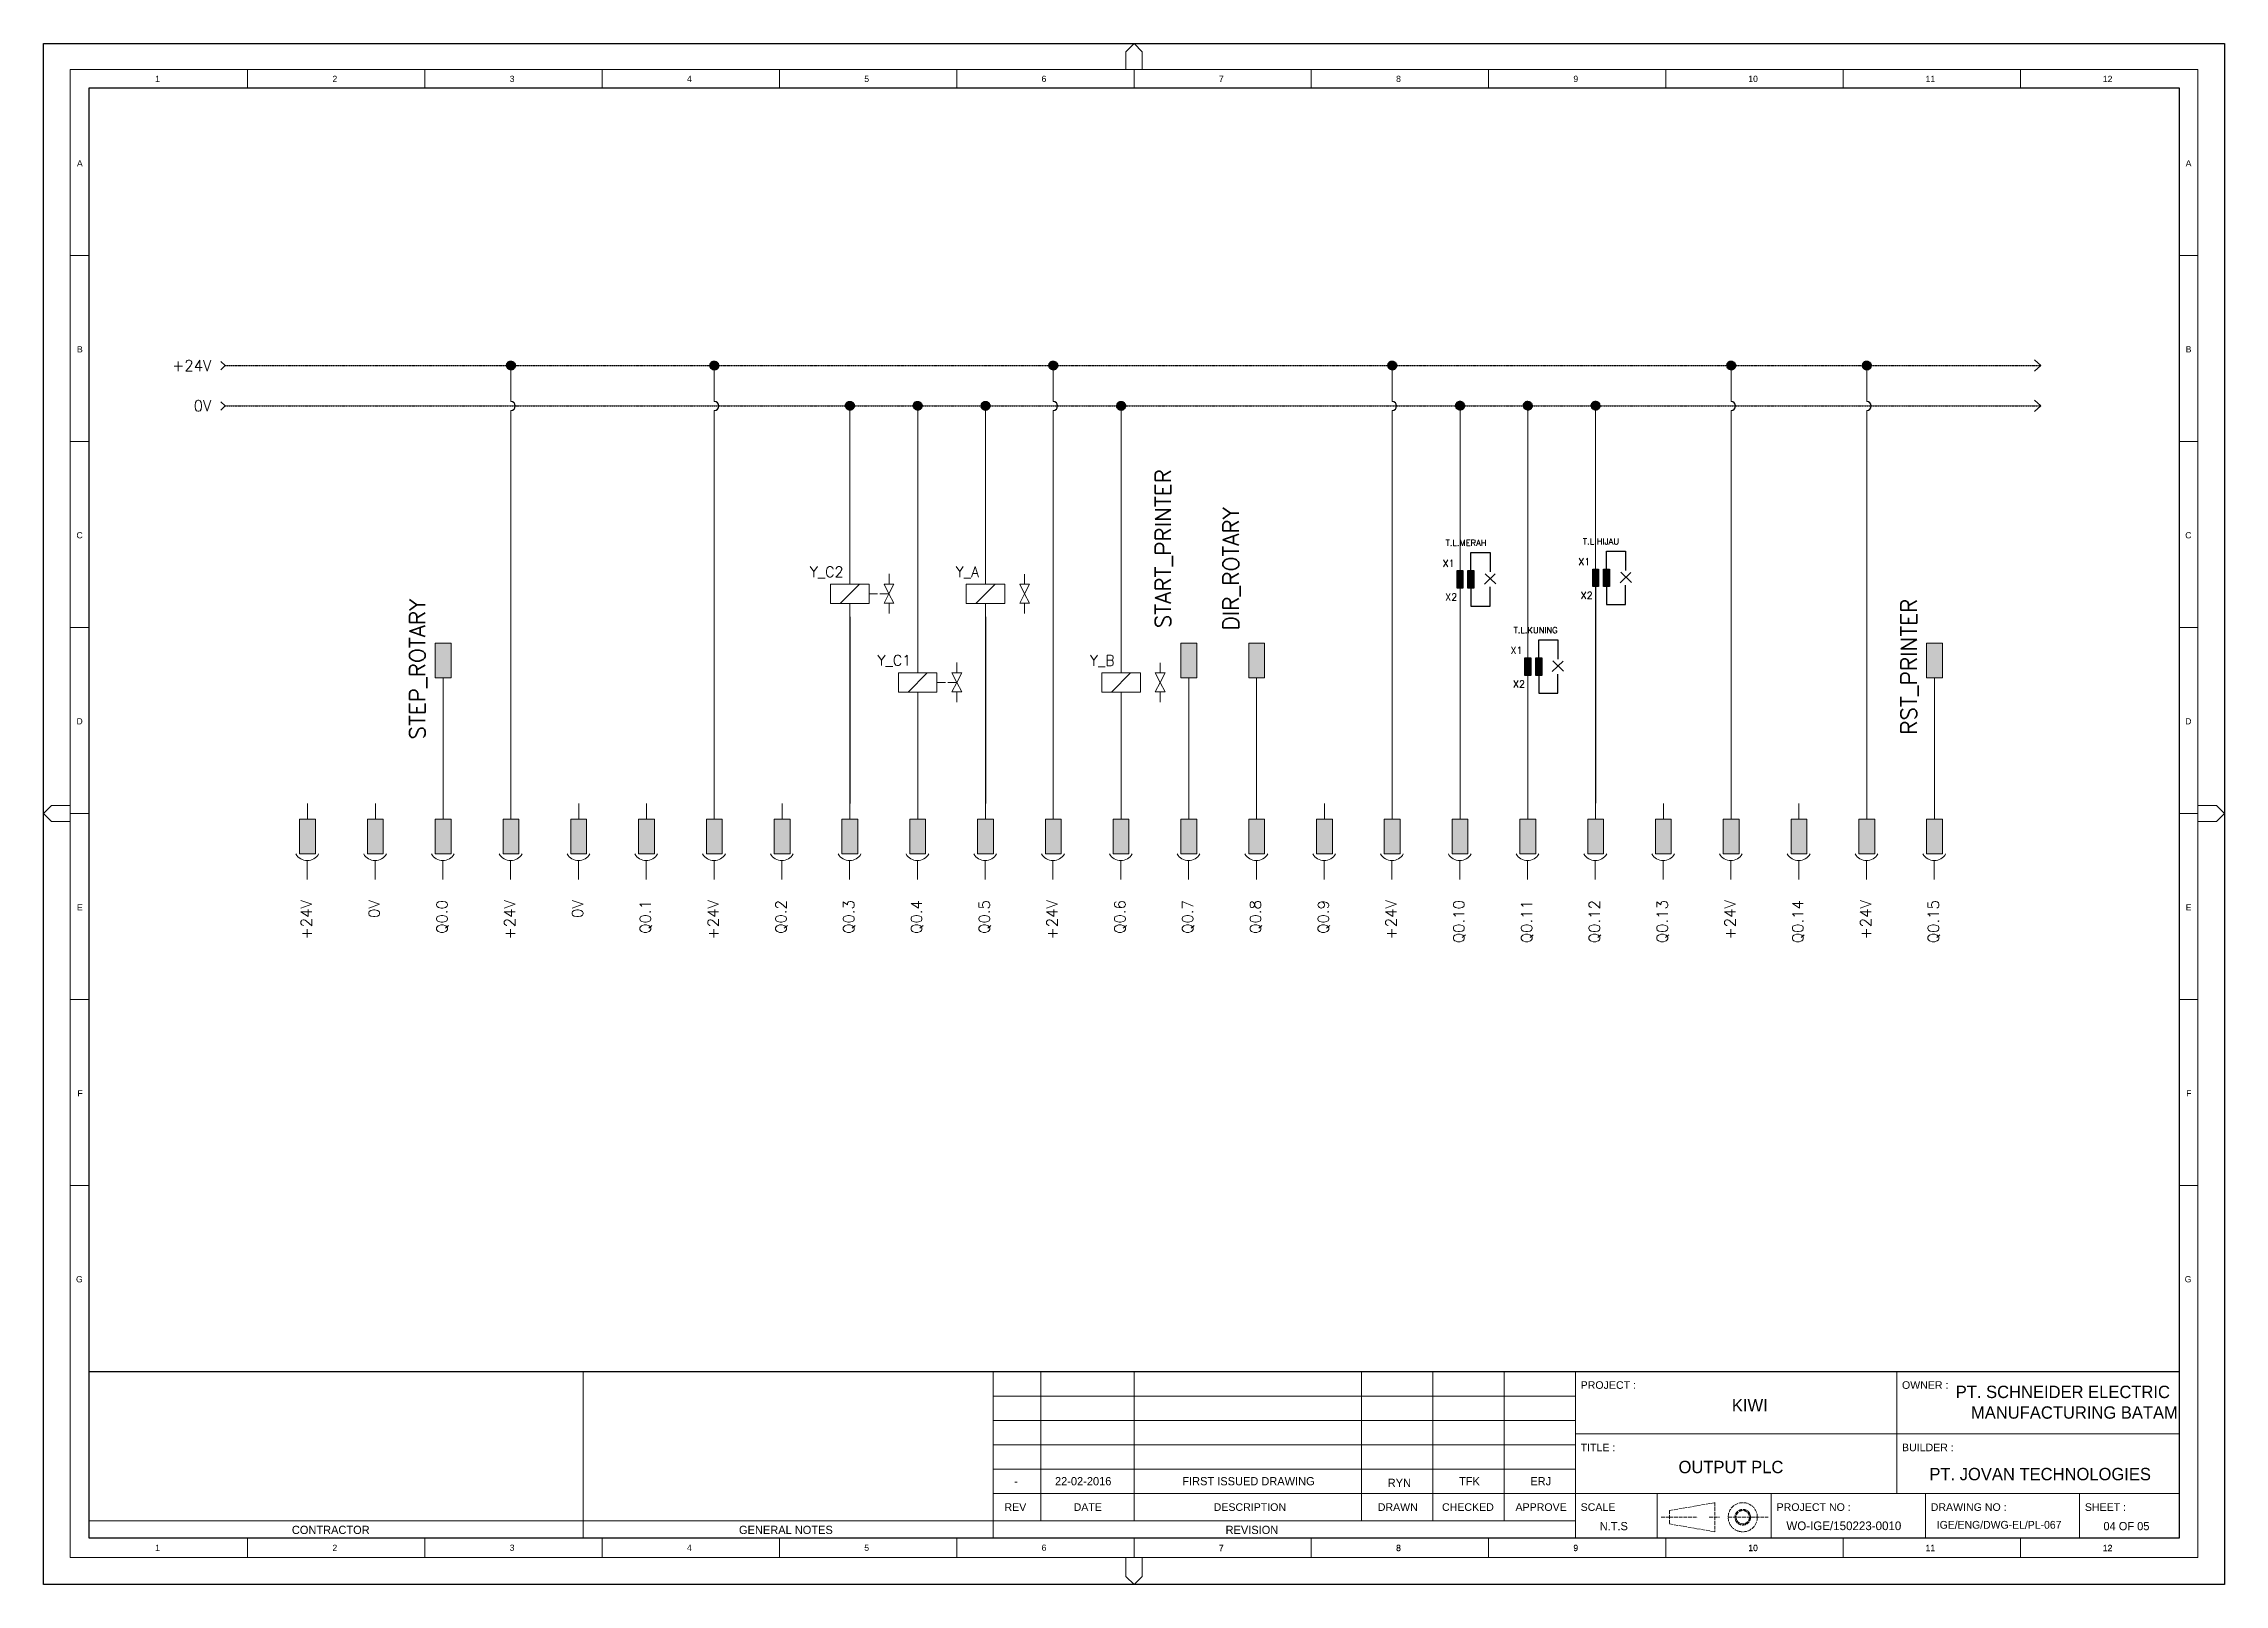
# Model space of a CAD drawing. Header units: millimetres. Extents: x 2614 to 5510, y 665 to 2710.
import ezdxf

# ---------------------------------------------------------------- set-up
doc = ezdxf.new("R2010")
doc.units = ezdxf.units.MM
doc.linetypes.add('ACAD_ISO02W100', pattern=[15, 12, -3])
doc.linetypes.add('CACHE', pattern=[0.375, 0.25, -0.125])
for name, color, linetype in [('0-Line', 7, 'Continuous'), ('FORM', 7, 'Continuous'), ('GRID', 7, 'Continuous'), ('Layer2', 7, 'ACAD_ISO02W100'), ('TITL-BLK', 7, 'Continuous')]:
    doc.layers.add(name, color=color, linetype=linetype)
doc.layers.add('DIMENSION', color=7, linetype='Continuous', lineweight=5)
doc.styles.add('ARIAL', font='arial.ttf')
doc.styles.add('ROMANS', font='ROMANS.shx', dxfattribs={"height": 2})
doc.styles.get("Standard").update_dxf_attribs({"font": 'arial.ttf'})

# ---------------------------------------------------------------- blocks, each defined once
blk = doc.blocks.new('A$C6D947769')
at = {"lineweight": 9}
for p, q in [((3512.6, 4971.8), (3538.6, 4998.7)), ((3512.6, 4915), (3512.6, 4971.8)), ((3538.6, 4998.7), (3564.6, 4971.8)), ((3564.6, 4971.8), (3564.6, 4915)), ((662, 4854.4), (662, 4915)), ((1237.3, 4854.4), (1237.3, 4915)), ((1812.6, 4854.4), (1812.6, 4915)), ((2388, 4854.4), (2388, 4915)), ((2963.3, 4854.4), (2963.3, 4915)), ((3538.6, 4854.4), (3538.6, 4915)), ((4113.9, 4854.4), (4113.9, 4915)), ((4689.3, 4854.4), (4689.3, 4915)), ((5264.6, 4854.4), (5264.6, 4915)), ((5839.9, 4854.4), (5839.9, 4915)), ((6415.3, 4854.4), (6415.3, 4915)), ((86.6, 4311.6), (147.3, 4311.6)), ((6930, 4311.6), (6990.6, 4311.6)), ((86.6, 3708.2), (147.3, 3708.2)), ((6930, 3708.2), (6990.6, 3708.2)), ((86.6, 3104.8), (147.3, 3104.8)), ((6930, 3104.8), (6990.6, 3104.8)), ((0, 2501.3), (26, 2527.3)), ((26, 2475.3), (0, 2501.3)), ((26, 2527.3), (86.6, 2527.3)), ((86.6, 2501.3), (147.3, 2501.3)), ((6930, 2501.3), (6990.6, 2501.3)), ((6990.6, 2527.3), (7051.2, 2527.3)), ((7051.2, 2527.3), (7077.2, 2501.3)), ((7077.2, 2501.3), (7051.2, 2475.3)), ((86.6, 2475.3), (26, 2475.3)), ((7051.2, 2475.3), (6990.6, 2475.3)), ((86.6, 1897.9), (147.3, 1897.9)), ((6930, 1897.9), (6990.6, 1897.9)), ((86.6, 1294.5), (147.3, 1294.5)), ((6930, 1294.5), (6990.6, 1294.5)), ((1750.6, 691), (1750.6, 149.5)), ((3081.9, 691), (3081.9, 149.5)), ((3081.9, 691), (4830.3, 691)), ((3236, 206), (3236, 691)), ((3538.6, 691), (3538.6, 206)), ((4276.7, 691), (4276.7, 206)), ((4508.1, 691), (4508.1, 206)), ((4739.5, 691), (4739.5, 206)), ((4970.9, 691), (4970.9, 149.5)), ((3081.9, 610.9), (4970.9, 610.9)), ((3081.9, 531.9), (4970.9, 531.9)), ((3081.9, 452.9), (4970.9, 452.9)), ((4970.9, 488.6), (6930, 488.6)), ((3081.9, 374), (4970.9, 374)), ((3081.9, 295), (4970.9, 295)), ((4970.9, 295), (6930, 295)), ((5236, 295), (5236, 149.5)), ((5606.8, 295), (5606.8, 149.5)), ((6107, 295), (6107, 149.5)), ((6607.2, 295), (6607.2, 149.5)), ((1750.6, 206), (1750.6, 263.8)), ((147.3, 206), (3079.1, 206)), ((662, 88.8), (662, 149.5)), ((1237.3, 88.8), (1237.3, 149.5)), ((1750.6, 149.5), (1750.6, 206)), ((1812.6, 88.8), (1812.6, 149.5)), ((2388, 88.8), (2388, 149.5)), ((2963.3, 88.8), (2963.3, 149.5)), ((3081.9, 206), (4970.9, 206)), ((3538.6, 88.8), (3538.6, 149.5)), ((4113.9, 88.8), (4113.9, 149.5)), ((4113.9, 87.6), (4113.9, 148.3)), ((4689.3, 88.8), (4689.3, 149.5)), ((4689.3, 87.6), (4689.3, 148.3)), ((5264.6, 88.8), (5264.6, 149.5)), ((5264.6, 87.6), (5264.6, 148.3)), ((5839.9, 88.8), (5839.9, 149.5)), ((5839.9, 87.6), (5839.9, 148.3)), ((6415.3, 88.8), (6415.3, 149.5)), ((6415.3, 148.3), (6415.3, 87.6)), ((3564.6, 87.6), (3512.6, 87.6)), ((3512.6, 87.6), (3512.6, 26)), ((3564.6, 26), (3564.6, 87.6)), ((6415.3, 87.6), (5839.9, 87.6)), ((3512.6, 26), (3538.6, 0)), ((3538.6, 0), (3564.6, 26))]:
    blk.add_line(p, q, dxfattribs=at)
at = {"lineweight": 30}
blk.add_line((147.3, 691), (6930, 691), dxfattribs=at)
at = {"lineweight": 9, "ltscale": 100}
blk.add_line((6013.7, 691), (6013.7, 295), dxfattribs=at)
at = {"lineweight": 30}
for points in [[(0, 4998.7), (7077.2, 4998.7), (7077.2, 0), (0, 0)], [(147.3, 4855.6), (6930, 4855.6), (6930, 149.5), (147.3, 149.5)]]:
    blk.add_lwpolyline(points, close=True, dxfattribs=at)
at = {"lineweight": 9}
blk.add_lwpolyline([(86.6, 4915), (6990.6, 4915), (6990.6, 87.6), (86.6, 87.6)], close=True, dxfattribs=at)
at = {"layer": 'DIMENSION', "lineweight": 9, "ltscale": 50}
blk.add_line((4970.9, 206), (4970.9, 149.5), dxfattribs=at)
at = {"layer": 'Layer2', "lineweight": 9}
for p, q in [((5276.8, 217.9), (5249.4, 217.9)), ((5276.8, 239.7), (5424, 265.2)), ((5276.8, 239.7), (5276.8, 196.2)), ((5276.8, 217.9), (5367.2, 217.9)), ((5405.3, 217.9), (5438.5, 217.9)), ((5424, 265.2), (5424, 170.6)), ((5466.9, 217.9), (5596.6, 217.9)), ((5276.8, 196.2), (5424, 170.6))]:
    blk.add_line(p, q, dxfattribs=at)
for radius in [47.3, 25.3, 21.8]:
    blk.add_circle((5514.2, 217.9), radius, dxfattribs=at)
at = {"lineweight": 9, "ltscale": 100}
blk.add_attdef('BUILDER:', (6013.7, 691), '', height=0.268, dxfattribs=at)
at = {"layer": 'FORM', "lineweight": 9}
for s, insert, char_height, width, attachment_point in [('1', (369.7, 4874.2), 20.1, 40.156, 8), ('2', (945, 4874.2), 20.1, 40.156, 8), ('3', (1520.4, 4874.2), 20.1, 40.156, 8), ('4', (2095.7, 4874.2), 20.1, 40.156, 8), ('5', (2671, 4874.2), 20.1, 40.156, 8), ('6', (3246.4, 4874.2), 20.1, 40.156, 8), ('7', (3821.7, 4874.2), 20.1, 40.156, 8), ('8', (4397, 4874.2), 20.1, 40.156, 8), ('9', (4972.3, 4874.2), 20.1, 40.156, 8), ('10', (5547.7, 4874.2), 20.08, 40.156, 8), ('11', (6123, 4874.2), 20.08, 40.156, 8), ('12', (6698.3, 4874.2), 20.08, 40.156, 8), ('A', (126.9, 4610.5), 20.1, 40.156, 6), ('A', (6970.3, 4610.5), 20.1, 40.156, 6), ('B', (126.9, 4007.1), 20.1, 40.156, 6), ('B', (6970.3, 4007.1), 20.1, 40.156, 6), ('C', (126.9, 3403.6), 20.1, 40.156, 6), ('C', (6970.3, 3403.6), 20.1, 40.156, 6), ('D', (126.9, 2800.2), 20.1, 40.156, 6), ('D', (6970.3, 2800.2), 20.1, 40.156, 6), ('E', (126.9, 2196.8), 20.1, 40.156, 6), ('E', (6970.3, 2196.8), 20.1, 40.156, 6), ('F', (126.9, 1593.4), 20.1, 40.156, 6), ('F', (6970.3, 1593.4), 20.1, 40.156, 6), ('G', (126.9, 989.9), 20.1, 40.156, 6), ('G', (6970.3, 989.9), 20.1, 40.156, 6), ('{\\Fcdm_nc|c0;CONTRACTOR}', (805.6, 176.7), 26.77, 351.361, 4), ('{\\Fcdm_nc|c0;GENERAL NOTES}', (2256.7, 176.7), 26.77, 351.361, 4), ('{\\Fcdm_nc|c0;REVISION}', (3835.8, 176.7), 26.77, 351.361, 4), ('1', (369.7, 108.7), 20.1, 40.156, 8), ('2', (945, 108.7), 20.1, 40.156, 8), ('3', (1520.4, 108.7), 20.1, 40.156, 8), ('4', (2095.7, 108.7), 20.1, 40.156, 8), ('5', (2671, 108.7), 20.1, 40.156, 8), ('6', (3246.4, 108.7), 20.1, 40.156, 8), ('7', (3821.7, 108.7), 20.1, 40.156, 8), ('7', (3821.7, 107.5), 20.1, 40.156, 8), ('8', (4397, 108.7), 20.1, 40.156, 8), ('8', (4397, 107.5), 20.1, 40.156, 8), ('9', (4972.3, 108.7), 20.1, 40.156, 8), ('9', (4972.3, 107.5), 20.1, 40.156, 8), ('10', (5547.7, 108.7), 20.08, 40.156, 8), ('10', (5547.7, 107.5), 20.08, 40.156, 8), ('11', (6123, 108.7), 20.08, 40.156, 8), ('11', (6123, 107.5), 20.08, 40.156, 8), ('12', (6698.3, 108.7), 20.08, 40.156, 8), ('12', (6698.3, 107.5), 20.08, 40.156, 8)]:
    blk.add_mtext(s, dxfattribs=dict(at, insert=insert, char_height=char_height, width=width, attachment_point=attachment_point))
at = {"layer": 'TITL-BLK', "linetype": 'Continuous', "lineweight": 30, "style": 'ARIAL'}
for s, height, p in [('PROJECT :', 24.61, (4988.1, 634.5)), ('OWNER :', 24.61, (6030.9, 634.5)), ('TITLE :', 24.61, (4988.1, 432)), ('BUILDER :', 24.61, (6030.9, 432)), ('REV', 24.61, (3118.2, 238.5)), ('DATE', 24.61, (3342.7, 238.5)), ('DESCRIPTION', 24.606, (3797.2, 238.5)), ('DRAWN', 24.61, (4329.7, 238.5)), ('CHECKED', 24.61, (4538.2, 238.5)), ('APPROVE', 24.61, (4776.7, 238.5)), ('SCALE', 24.61, (4988.1, 238.5)), ('PROJECT NO :', 24.606, (5624, 238.5)), ('DRAWING NO :', 24.606, (6124.2, 238.5)), ('SHEET :', 24.61, (6624.5, 238.5))]:
    blk.add_text(s, height=height, dxfattribs=at).set_placement(p)

msp = doc.modelspace()

# ---------------------------------------------------------------- hatches: boundary and pattern name
at = {"linetype": 'CACHE'}
h = msp.add_hatch(dxfattribs=at)
h.set_pattern_fill('ANSI31', color=256, scale=0.889996)
h.set_pattern_definition([(45, (-85248.83657, -15173.16272), (-0.07866530358, 0.07866530358), [])])
h.paths.add_polyline_path([(3229, 2282.8, 1), (3240.6, 2282.8, 1)])
h = msp.add_hatch(dxfattribs=at)
h.set_pattern_fill('ANSI31', color=256, scale=0.889996)
h.set_pattern_definition([(45, (-84978.83658, -15173.21139), (-0.07866530358, 0.07866530358), [])])
h.paths.add_polyline_path([(3499, 2282.7, 1), (3510.6, 2282.7, 1)])
h = msp.add_hatch(dxfattribs=at)
h.set_pattern_fill('ANSI31', color=256, scale=0.889996)
h.set_pattern_definition([(45, (-84528.83657, -15173.16272), (-0.07866530358, 0.07866530358), [])])
h.paths.add_polyline_path([(3949, 2282.8, 1), (3960.6, 2282.8, 1)])
h = msp.add_hatch(dxfattribs=at)
h.set_pattern_fill('ANSI31', color=256, scale=0.889996)
h.set_pattern_definition([(45, (-84078.83657, -15173.16272), (-0.07866530358, 0.07866530358), [])])
h.paths.add_polyline_path([(4399, 2282.8, 1), (4410.6, 2282.8, 1)])
h = msp.add_hatch(dxfattribs=at)
h.set_pattern_fill('ANSI31', color=256, scale=0.889996)
h.set_pattern_definition([(45, (-83628.83657, -15173.16272), (-0.07866530358, 0.07866530358), [])])
h.paths.add_polyline_path([(4849, 2282.8, 1), (4860.6, 2282.8, 1)])
h = msp.add_hatch(dxfattribs=at)
h.set_pattern_fill('ANSI31', color=256, scale=0.889996)
h.set_pattern_definition([(45, (-83448.83657, -15173.16272), (-0.07866530358, 0.07866530358), [])])
h.paths.add_polyline_path([(5029, 2282.8, 1), (5040.6, 2282.8, 1)])
h = msp.add_hatch(dxfattribs=at)
h.set_pattern_fill('ANSI31', color=256, scale=0.889996)
h.set_pattern_definition([(45, (-84798.83659, -15226.5625), (-0.07866530358, 0.07866530358), [])])
h.paths.add_polyline_path([(3679, 2229.4, 1), (3690.6, 2229.4, 1)])
h = msp.add_hatch(dxfattribs=at)
h.set_pattern_fill('ANSI31', color=256, scale=0.889996)
h.set_pattern_definition([(45, (-84708.83659, -15226.5625), (-0.07866530358, 0.07866530358), [])])
h.paths.add_polyline_path([(3769, 2229.4, 1), (3780.6, 2229.4, 1)])
h = msp.add_hatch(dxfattribs=at)
h.set_pattern_fill('ANSI31', color=256, scale=0.889996)
h.set_pattern_definition([(45, (-84618.83661, -15226.61117), (-0.07866530358, 0.07866530358), [])])
h.paths.add_polyline_path([(3859, 2229.3, 1), (3870.6, 2229.3, 1)])
h = msp.add_hatch(dxfattribs=at)
h.set_pattern_fill('ANSI31', color=256, scale=0.889996)
h.set_pattern_definition([(45, (-84438.83662, -15226.65984), (-0.07866530358, 0.07866530358), [])])
h.paths.add_polyline_path([(4039, 2229.3, 1), (4050.6, 2229.3, 1)])
h = msp.add_hatch(dxfattribs=at)
h.set_pattern_fill('ANSI31', color=256, scale=0.889996)
h.set_pattern_definition([(45, (-83988.83657, -15226.46516), (-0.07866530358, 0.07866530358), [])])
h.paths.add_polyline_path([(4489, 2229.5, 1), (4500.6, 2229.5, 1)])
h = msp.add_hatch(dxfattribs=at)
h.set_pattern_fill('ANSI31', color=256, scale=0.889996)
h.set_pattern_definition([(45, (-83898.83653, -15226.46516), (-0.07866530358, 0.07866530358), [])])
h.paths.add_polyline_path([(4579, 2229.5, 1), (4590.6, 2229.5, 1)])
h = msp.add_hatch(dxfattribs=at)
h.set_pattern_fill('ANSI31', color=256, scale=0.889996)
h.set_pattern_definition([(45, (-83808.83653, -15226.36782), (-0.07866530358, 0.07866530358), [])])
h.paths.add_polyline_path([(4669, 2229.5, 1), (4680.6, 2229.5, 1)])
at = {"lineweight": 9}
h = msp.add_hatch(dxfattribs=at)
h.set_pattern_fill('ANSI36', color=256, scale=0.840377, angle=180)
h.set_pattern_definition([(225, (137896.69665, 80407.97647), (-0.055709648304, -0.20426871045), [0.26261780062, -0.05252356012, 0, -0.05252356012])])
h.paths.add_polyline_path([(3155.3, 1868.3), (3155.3, 1914.5), (3134.3, 1914.5), (3134.3, 1868.3)])
h = msp.add_hatch(dxfattribs=at)
h.set_pattern_fill('ANSI36', color=256, scale=0.840377, angle=180)
h.set_pattern_definition([(225, (138886.69665, 80407.97647), (-0.055709648304, -0.20426871045), [0.26261780062, -0.05252356012, 0, -0.05252356012])])
h.paths.add_polyline_path([(4145.3, 1868.3), (4145.3, 1914.5), (4124.3, 1914.5), (4124.3, 1868.3)])
h = msp.add_hatch(dxfattribs=at)
h.set_pattern_fill('ANSI36', color=256, scale=0.840377, angle=180)
h.set_pattern_definition([(225, (138976.69665, 80407.97647), (-0.055709648304, -0.20426871045), [0.26261780062, -0.05252356012, 0, -0.05252356012])])
h.paths.add_polyline_path([(4235.3, 1868.3), (4235.3, 1914.5), (4214.3, 1914.5), (4214.3, 1868.3)])
h = msp.add_hatch(dxfattribs=at)
h.set_pattern_fill('ANSI36', color=256, scale=0.840377, angle=180)
h.set_pattern_definition([(225, (139876.69665, 80407.97647), (-0.055709648304, -0.20426871045), [0.26261780062, -0.05252356012, 0, -0.05252356012])])
h.paths.add_polyline_path([(5135.3, 1914.5), (5114.3, 1914.5), (5114.3, 1868.3), (5135.3, 1868.3)])
h = msp.add_hatch(dxfattribs=at)
h.set_pattern_fill('ANSI36', color=256, scale=0.840377)
h.set_pattern_definition([(45, (-131787.11845, -76858.97615), (0.055709648304, 0.20426871045), [0.26261780062, -0.05252356012, 0, -0.05252356012])])
h.paths.add_polyline_path([(2954.3, 1680.7), (2954.3, 1634.5), (2975.3, 1634.5), (2975.3, 1680.7)])
h = msp.add_hatch(dxfattribs=at)
h.set_pattern_fill('ANSI36', color=256, scale=0.840377)
h.set_pattern_definition([(45, (-131697.11845, -76858.97615), (0.055709648304, 0.20426871045), [0.26261780062, -0.05252356012, 0, -0.05252356012])])
h.paths.add_polyline_path([(3044.3, 1680.7), (3044.3, 1634.5), (3065.3, 1634.5), (3065.3, 1680.7)])
h = msp.add_hatch(dxfattribs=at)
h.set_pattern_fill('ANSI36', color=256, scale=0.840377)
h.set_pattern_definition([(45, (-131607.11845, -76858.97615), (0.055709648304, 0.20426871045), [0.26261780062, -0.05252356012, 0, -0.05252356012])])
h.paths.add_polyline_path([(3134.3, 1680.7), (3134.3, 1634.5), (3155.3, 1634.5), (3155.3, 1680.7)])
h = msp.add_hatch(dxfattribs=at)
h.set_pattern_fill('ANSI36', color=256, scale=0.840377)
h.set_pattern_definition([(45, (-131517.11845, -76858.97615), (0.055709648304, 0.20426871045), [0.26261780062, -0.05252356012, 0, -0.05252356012])])
h.paths.add_polyline_path([(3224.3, 1680.7), (3224.3, 1634.5), (3245.3, 1634.5), (3245.3, 1680.7)])
h = msp.add_hatch(dxfattribs=at)
h.set_pattern_fill('ANSI36', color=256, scale=0.840377)
h.set_pattern_definition([(45, (-131427.11845, -76858.97615), (0.055709648304, 0.20426871045), [0.26261780062, -0.05252356012, 0, -0.05252356012])])
h.paths.add_polyline_path([(3314.3, 1680.7), (3314.3, 1634.5), (3335.3, 1634.5), (3335.3, 1680.7)])
h = msp.add_hatch(dxfattribs=at)
h.set_pattern_fill('ANSI36', color=256, scale=0.840377)
h.set_pattern_definition([(45, (-131337.11845, -76858.97615), (0.055709648304, 0.20426871045), [0.26261780062, -0.05252356012, 0, -0.05252356012])])
h.paths.add_polyline_path([(3404.3, 1680.7), (3404.3, 1634.5), (3425.3, 1634.5), (3425.3, 1680.7)])
h = msp.add_hatch(dxfattribs=at)
h.set_pattern_fill('ANSI36', color=256, scale=0.840377)
h.set_pattern_definition([(45, (-131247.11845, -76858.97615), (0.055709648304, 0.20426871045), [0.26261780062, -0.05252356012, 0, -0.05252356012])])
h.paths.add_polyline_path([(3494.3, 1680.7), (3494.3, 1634.5), (3515.3, 1634.5), (3515.3, 1680.7)])
h = msp.add_hatch(dxfattribs=at)
h.set_pattern_fill('ANSI36', color=256, scale=0.840377)
h.set_pattern_definition([(45, (-131157.11845, -76858.97615), (0.055709648304, 0.20426871045), [0.26261780062, -0.05252356012, 0, -0.05252356012])])
h.paths.add_polyline_path([(3584.3, 1680.7), (3584.3, 1634.5), (3605.3, 1634.5), (3605.3, 1680.7)])
h = msp.add_hatch(dxfattribs=at)
h.set_pattern_fill('ANSI36', color=256, scale=0.840377)
h.set_pattern_definition([(45, (-131067.11845, -76858.97615), (0.055709648304, 0.20426871045), [0.26261780062, -0.05252356012, 0, -0.05252356012])])
h.paths.add_polyline_path([(3674.3, 1680.7), (3674.3, 1634.5), (3695.3, 1634.5), (3695.3, 1680.7)])
h = msp.add_hatch(dxfattribs=at)
h.set_pattern_fill('ANSI36', color=256, scale=0.840377)
h.set_pattern_definition([(45, (-130977.11845, -76858.97615), (0.055709648304, 0.20426871045), [0.26261780062, -0.05252356012, 0, -0.05252356012])])
h.paths.add_polyline_path([(3764.3, 1680.7), (3764.3, 1634.5), (3785.3, 1634.5), (3785.3, 1680.7)])
h = msp.add_hatch(dxfattribs=at)
h.set_pattern_fill('ANSI36', color=256, scale=0.840377)
h.set_pattern_definition([(45, (-130887.11845, -76858.97615), (0.055709648304, 0.20426871045), [0.26261780062, -0.05252356012, 0, -0.05252356012])])
h.paths.add_polyline_path([(3854.3, 1680.7), (3854.3, 1634.5), (3875.3, 1634.5), (3875.3, 1680.7)])
h = msp.add_hatch(dxfattribs=at)
h.set_pattern_fill('ANSI36', color=256, scale=0.840377)
h.set_pattern_definition([(45, (-130797.11845, -76858.97615), (0.055709648304, 0.20426871045), [0.26261780062, -0.05252356012, 0, -0.05252356012])])
h.paths.add_polyline_path([(3944.3, 1680.7), (3944.3, 1634.5), (3965.3, 1634.5), (3965.3, 1680.7)])
h = msp.add_hatch(dxfattribs=at)
h.set_pattern_fill('ANSI36', color=256, scale=0.840377)
h.set_pattern_definition([(45, (-130707.11845, -76858.97615), (0.055709648304, 0.20426871045), [0.26261780062, -0.05252356012, 0, -0.05252356012])])
h.paths.add_polyline_path([(4034.3, 1680.7), (4034.3, 1634.5), (4055.3, 1634.5), (4055.3, 1680.7)])
h = msp.add_hatch(dxfattribs=at)
h.set_pattern_fill('ANSI36', color=256, scale=0.840377)
h.set_pattern_definition([(45, (-130617.11845, -76858.97615), (0.055709648304, 0.20426871045), [0.26261780062, -0.05252356012, 0, -0.05252356012])])
h.paths.add_polyline_path([(4124.3, 1680.7), (4124.3, 1634.5), (4145.3, 1634.5), (4145.3, 1680.7)])
h = msp.add_hatch(dxfattribs=at)
h.set_pattern_fill('ANSI36', color=256, scale=0.840377)
h.set_pattern_definition([(45, (-130527.11845, -76858.97615), (0.055709648304, 0.20426871045), [0.26261780062, -0.05252356012, 0, -0.05252356012])])
h.paths.add_polyline_path([(4214.3, 1680.7), (4214.3, 1634.5), (4235.3, 1634.5), (4235.3, 1680.7)])
h = msp.add_hatch(dxfattribs=at)
h.set_pattern_fill('ANSI36', color=256, scale=0.840377)
h.set_pattern_definition([(45, (-130437.11845, -76858.97615), (0.055709648304, 0.20426871045), [0.26261780062, -0.05252356012, 0, -0.05252356012])])
h.paths.add_polyline_path([(4304.3, 1680.7), (4304.3, 1634.5), (4325.3, 1634.5), (4325.3, 1680.7)])
h = msp.add_hatch(dxfattribs=at)
h.set_pattern_fill('ANSI36', color=256, scale=0.840377)
h.set_pattern_definition([(45, (-130347.11845, -76858.97615), (0.055709648304, 0.20426871045), [0.26261780062, -0.05252356012, 0, -0.05252356012])])
h.paths.add_polyline_path([(4394.3, 1680.7), (4394.3, 1634.5), (4415.3, 1634.5), (4415.3, 1680.7)])
h = msp.add_hatch(dxfattribs=at)
h.set_pattern_fill('ANSI36', color=256, scale=0.840377)
h.set_pattern_definition([(45, (-130257.11845, -76858.97615), (0.055709648304, 0.20426871045), [0.26261780062, -0.05252356012, 0, -0.05252356012])])
h.paths.add_polyline_path([(4484.3, 1680.7), (4484.3, 1634.5), (4505.3, 1634.5), (4505.3, 1680.7)])
h = msp.add_hatch(dxfattribs=at)
h.set_pattern_fill('ANSI36', color=256, scale=0.840377)
h.set_pattern_definition([(45, (-130167.11845, -76858.97615), (0.055709648304, 0.20426871045), [0.26261780062, -0.05252356012, 0, -0.05252356012])])
h.paths.add_polyline_path([(4574.3, 1680.7), (4574.3, 1634.5), (4595.3, 1634.5), (4595.3, 1680.7)])
h = msp.add_hatch(dxfattribs=at)
h.set_pattern_fill('ANSI36', color=256, scale=0.840377)
h.set_pattern_definition([(45, (-130077.11845, -76858.97615), (0.055709648304, 0.20426871045), [0.26261780062, -0.05252356012, 0, -0.05252356012])])
h.paths.add_polyline_path([(4664.3, 1680.7), (4664.3, 1634.5), (4685.3, 1634.5), (4685.3, 1680.7)])
h = msp.add_hatch(dxfattribs=at)
h.set_pattern_fill('ANSI36', color=256, scale=0.840377)
h.set_pattern_definition([(45, (-129987.11845, -76858.97615), (0.055709648304, 0.20426871045), [0.26261780062, -0.05252356012, 0, -0.05252356012])])
h.paths.add_polyline_path([(4754.3, 1680.7), (4754.3, 1634.5), (4775.3, 1634.5), (4775.3, 1680.7)])
h = msp.add_hatch(dxfattribs=at)
h.set_pattern_fill('ANSI36', color=256, scale=0.840377)
h.set_pattern_definition([(45, (-129897.11845, -76858.97615), (0.055709648304, 0.20426871045), [0.26261780062, -0.05252356012, 0, -0.05252356012])])
h.paths.add_polyline_path([(4844.3, 1680.7), (4844.3, 1634.5), (4865.3, 1634.5), (4865.3, 1680.7)])
h = msp.add_hatch(dxfattribs=at)
h.set_pattern_fill('ANSI36', color=256, scale=0.840377)
h.set_pattern_definition([(45, (-129807.11845, -76858.97615), (0.055709648304, 0.20426871045), [0.26261780062, -0.05252356012, 0, -0.05252356012])])
h.paths.add_polyline_path([(4934.3, 1680.7), (4934.3, 1634.5), (4955.3, 1634.5), (4955.3, 1680.7)])
h = msp.add_hatch(dxfattribs=at)
h.set_pattern_fill('ANSI36', color=256, scale=0.840377)
h.set_pattern_definition([(45, (-129717.11845, -76858.97615), (0.055709648304, 0.20426871045), [0.26261780062, -0.05252356012, 0, -0.05252356012])])
h.paths.add_polyline_path([(5024.3, 1680.7), (5024.3, 1634.5), (5045.3, 1634.5), (5045.3, 1680.7)])
h = msp.add_hatch(dxfattribs=at)
h.set_pattern_fill('ANSI36', color=256, scale=0.840377)
h.set_pattern_definition([(45, (-129627.11845, -76858.97615), (0.055709648304, 0.20426871045), [0.26261780062, -0.05252356012, 0, -0.05252356012])])
h.paths.add_polyline_path([(5114.3, 1680.7), (5114.3, 1634.5), (5135.3, 1634.5), (5135.3, 1680.7)])
at = {"layer": '0-Line', "ltscale": 100}
h = msp.add_hatch(color=256, dxfattribs=at)
h.dxf.hatch_style = 1
h.paths.add_polyline_path([(4490.9, 2010.7), (4498.7, 2010.7), (4498.7, 1987.4), (4490.9, 1987.4)])
h = msp.add_hatch(color=256, dxfattribs=at)
h.dxf.hatch_style = 1
h.paths.add_polyline_path([(4505.3, 2010.7), (4513.2, 2010.7), (4513.2, 1987.4), (4505.3, 1987.4)])
h = msp.add_hatch(color=256, dxfattribs=at)
h.dxf.hatch_style = 1
h.paths.add_polyline_path([(4670.9, 2012.7), (4678.7, 2012.7), (4678.7, 1989.3), (4670.9, 1989.3)])
h = msp.add_hatch(color=256, dxfattribs=at)
h.dxf.hatch_style = 1
h.paths.add_polyline_path([(4685.3, 2012.7), (4693.2, 2012.7), (4693.2, 1989.3), (4685.3, 1989.3)])
h = msp.add_hatch(color=256, dxfattribs=at)
h.dxf.hatch_style = 1
h.paths.add_polyline_path([(4580.9, 1894.9), (4588.7, 1894.9), (4588.7, 1871.6), (4580.9, 1871.6)])
h = msp.add_hatch(color=256, dxfattribs=at)
h.dxf.hatch_style = 1
h.paths.add_polyline_path([(4595.3, 1894.9), (4603.2, 1894.9), (4603.2, 1871.6), (4595.3, 1871.6)])

# ---------------------------------------------------------------- linework, layer by layer
for p, q in [((2855.6, 2282.6), (2849.6, 2288.1)), ((5265.9, 2282.6), (5257.6, 2290.2)), ((2855.6, 2282.6), (2849.6, 2277.1)), ((5265.9, 2282.6), (5257.6, 2275.2)), ((2855.6, 2229.2), (2849.6, 2234.7)), ((5265.9, 2229.2), (5257.6, 2236.8)), ((2855.6, 2229.2), (2849.6, 2223.7)), ((5265.9, 2229.2), (5257.6, 2221.8)), ((4674.8, 1989.3), (4674.8, 1701.8)), ((3684.8, 1949.2), (3684.8, 1701.6)), ((3864.8, 1949.1), (3864.8, 1701.6))]:
    msp.add_line(p, q)
at = {"linetype": 'CACHE'}
for p, q in [((2855.6, 2282.6), (5265.9, 2282.6)), ((2855.6, 2229.2), (5265.9, 2229.2))]:
    msp.add_line(p, q, dxfattribs=at)
at = {"lineweight": 9}
for p, q in [((3234.8, 2234.9), (3234.8, 2282.6)), ((3504.8, 2234.9), (3504.8, 2282.6)), ((3954.8, 2234.9), (3954.8, 2282.6)), ((4404.8, 2234.9), (4404.8, 2282.6)), ((4854.8, 2234.9), (4854.8, 2282.6)), ((5034.8, 2234.9), (5034.8, 2282.6)), ((3684.8, 2229.4), (3684.8, 2012.5)), ((3864.8, 2229.3), (3864.8, 2012.4)), ((4494.8, 2229.3), (4494.8, 2010.7)), ((4584.8, 2229.5), (4584.8, 1894.9)), ((4674.8, 2229.5), (4674.8, 2012.7)), ((3234.8, 1701.7), (3234.8, 2223.3)), ((3504.8, 1701.7), (3504.8, 2223.2)), ((3774.8, 2229.1), (3774.8, 1894.8)), ((3954.8, 1701.7), (3954.8, 2223.3)), ((4044.8, 2229.3), (4044.8, 1894.7)), ((4404.8, 1701.7), (4404.8, 2223.3)), ((4854.8, 1701.7), (4854.8, 2223.3)), ((5034.8, 1701.7), (5034.8, 2223.3)), ((3684.8, 1992.7), (3684.8, 2012.5)), ((3736.8, 1992.7), (3736.8, 2006.1)), ((3864.8, 1992.6), (3864.8, 2012.4)), ((3916.8, 1992.6), (3916.8, 2006)), ((3697.5, 1992.7), (3672, 1966.9)), ((3730.2, 1992.7), (3743.3, 1992.7)), ((3736.6, 1979.9), (3730.2, 1992.7)), ((3736.6, 1979.9), (3730.2, 1967.2)), ((3743.3, 1992.7), (3736.6, 1979.9)), ((3743.3, 1967.2), (3736.6, 1979.9)), ((3877.5, 1992.6), (3852, 1966.8)), ((3910.2, 1992.6), (3923.3, 1992.6)), ((3916.6, 1979.9), (3910.2, 1992.6)), ((3916.6, 1979.9), (3910.2, 1967.2)), ((3923.3, 1992.6), (3916.6, 1979.9)), ((3923.3, 1967.2), (3916.6, 1979.9)), ((4494.8, 1701.7), (4494.8, 1987.4)), ((3684.8, 1966.9), (3684.8, 1949.2)), ((3730.2, 1967.2), (3743.3, 1967.2)), ((3736.8, 1967.2), (3736.8, 1953.8)), ((3864.8, 1966.8), (3864.8, 1949.1)), ((3910.2, 1967.2), (3923.3, 1967.2)), ((3916.8, 1967.2), (3916.8, 1953.7)), ((3774.8, 1875), (3774.8, 1894.8)), ((3826.8, 1875), (3826.8, 1888.5)), ((4044.8, 1874.9), (4044.8, 1894.7)), ((4096.8, 1874.9), (4096.8, 1888.4)), ((3144.8, 1847.3), (3144.8, 1868.3)), ((3787.5, 1875), (3762, 1849.2)), ((3820.2, 1875), (3833.3, 1875)), ((3826.6, 1862.3), (3820.2, 1875)), ((3826.6, 1862.3), (3820.2, 1849.6)), ((3833.3, 1875), (3826.6, 1862.3)), ((3833.3, 1849.6), (3826.6, 1862.3)), ((4057.5, 1874.9), (4032, 1849.1)), ((4090.2, 1874.9), (4103.3, 1874.9)), ((4096.6, 1862.2), (4090.2, 1874.9)), ((4096.6, 1862.2), (4090.2, 1849.5)), ((4103.3, 1874.9), (4096.6, 1862.2)), ((4103.3, 1849.5), (4096.6, 1862.2)), ((4134.8, 1847.3), (4134.8, 1868.3)), ((4224.8, 1847.3), (4224.8, 1868.3)), ((4584.8, 1701.7), (4584.8, 1871.6)), ((5124.8, 1847.3), (5124.8, 1868.3)), ((3144.8, 1847.3), (3144.8, 1701.7)), ((3774.8, 1849.2), (3774.8, 1831.5)), ((3774.8, 1701.6), (3774.8, 1831.5)), ((3820.2, 1849.6), (3833.3, 1849.6)), ((3826.8, 1849.6), (3826.8, 1836.1)), ((4044.8, 1849.1), (4044.8, 1831.4)), ((4044.8, 1701.5), (4044.8, 1831.4)), ((4090.2, 1849.5), (4103.3, 1849.5)), ((4096.8, 1849.5), (4096.8, 1836)), ((4134.8, 1847.3), (4134.8, 1701.7)), ((4224.8, 1847.3), (4224.8, 1701.7)), ((5124.8, 1847.3), (5124.8, 1701.7)), ((2964.8, 1701.7), (2964.8, 1680.7)), ((3054.8, 1701.7), (3054.8, 1680.7)), ((3144.8, 1701.7), (3144.8, 1680.7)), ((3234.8, 1701.7), (3234.8, 1680.7)), ((3324.8, 1701.7), (3324.8, 1680.7)), ((3414.8, 1701.7), (3414.8, 1680.7)), ((3504.8, 1701.7), (3504.8, 1680.7)), ((3594.8, 1701.6), (3594.8, 1680.6)), ((3684.8, 1701.6), (3684.8, 1680.6)), ((3774.8, 1701.7), (3774.8, 1680.7)), ((3864.8, 1701.7), (3864.8, 1680.7)), ((3954.8, 1701.7), (3954.8, 1680.7)), ((4044.8, 1701.7), (4044.8, 1680.7)), ((4134.8, 1701.7), (4134.8, 1680.7)), ((4224.8, 1701.7), (4224.8, 1680.7)), ((4314.8, 1701.7), (4314.8, 1680.7)), ((4404.8, 1701.7), (4404.8, 1680.7)), ((4494.8, 1701.7), (4494.8, 1680.7)), ((4584.8, 1701.7), (4584.8, 1680.7)), ((4674.8, 1701.7), (4674.8, 1680.7)), ((4764.8, 1701.7), (4764.8, 1680.7)), ((4854.8, 1701.7), (4854.8, 1680.7)), ((4944.8, 1701.7), (4944.8, 1680.7)), ((5034.8, 1701.7), (5034.8, 1680.7)), ((5124.8, 1701.7), (5124.8, 1680.7)), ((2964.4, 1625.7), (2964.4, 1600.5)), ((3054.4, 1625.7), (3054.4, 1600.5)), ((3144.4, 1625.7), (3144.4, 1600.5)), ((3234.4, 1625.7), (3234.4, 1600.5)), ((3324.4, 1625.7), (3324.4, 1600.5)), ((3414.4, 1625.7), (3414.4, 1600.5)), ((3504.4, 1625.7), (3504.4, 1600.5)), ((3594.4, 1625.7), (3594.4, 1600.5)), ((3684.4, 1625.7), (3684.4, 1600.5)), ((3774.4, 1625.7), (3774.4, 1600.5)), ((3864.4, 1625.7), (3864.4, 1600.5)), ((3954.4, 1625.7), (3954.4, 1600.5)), ((4044.4, 1625.7), (4044.4, 1600.5)), ((4134.4, 1625.7), (4134.4, 1600.5)), ((4224.4, 1625.7), (4224.4, 1600.5)), ((4314.4, 1625.7), (4314.4, 1600.5)), ((4404.4, 1625.7), (4404.4, 1600.5)), ((4494.4, 1625.7), (4494.4, 1600.5)), ((4584.4, 1625.7), (4584.4, 1600.5)), ((4674.4, 1625.7), (4674.4, 1600.5)), ((4764.4, 1625.7), (4764.4, 1600.5)), ((4854.4, 1625.7), (4854.4, 1600.5)), ((4944.4, 1625.7), (4944.4, 1600.5)), ((5034.4, 1625.7), (5034.4, 1600.5)), ((5124.4, 1625.7), (5124.4, 1600.5))]:
    msp.add_line(p, q, dxfattribs=at)
at = {"linetype": 'ACAD_ISO02W100', "lineweight": 9}
for p, q in [((3736.6, 1979.9), (3710.4, 1979.9)), ((3826.6, 1862.3), (3800.4, 1862.3))]:
    msp.add_line(p, q, dxfattribs=at)
at = {"lineweight": 9}
for points in [[(3659.2, 1992.7), (3710.4, 1992.7), (3710.4, 1966.9), (3659.2, 1966.9)], [(3839.2, 1992.6), (3890.4, 1992.6), (3890.4, 1966.8), (3839.2, 1966.8)], [(3155.3, 1914.5), (3134.3, 1914.5), (3134.3, 1868.3), (3155.3, 1868.3)], [(4145.3, 1914.5), (4124.3, 1914.5), (4124.3, 1868.3), (4145.3, 1868.3)], [(4235.3, 1914.5), (4214.3, 1914.5), (4214.3, 1868.3), (4235.3, 1868.3)], [(5135.3, 1914.5), (5114.3, 1914.5), (5114.3, 1868.3), (5135.3, 1868.3)], [(3749.2, 1875), (3800.4, 1875), (3800.4, 1849.2), (3749.2, 1849.2)], [(4019.2, 1874.9), (4070.4, 1874.9), (4070.4, 1849.1), (4019.2, 1849.1)], [(2954.3, 1634.5), (2975.3, 1634.5), (2975.3, 1680.7), (2954.3, 1680.7)], [(3044.3, 1634.5), (3065.3, 1634.5), (3065.3, 1680.7), (3044.3, 1680.7)], [(3134.3, 1634.5), (3155.3, 1634.5), (3155.3, 1680.7), (3134.3, 1680.7)], [(3224.3, 1634.5), (3245.3, 1634.5), (3245.3, 1680.7), (3224.3, 1680.7)], [(3314.3, 1634.5), (3335.3, 1634.5), (3335.3, 1680.7), (3314.3, 1680.7)], [(3404.3, 1634.5), (3425.3, 1634.5), (3425.3, 1680.7), (3404.3, 1680.7)], [(3494.3, 1634.5), (3515.3, 1634.5), (3515.3, 1680.7), (3494.3, 1680.7)], [(3584.3, 1634.5), (3605.3, 1634.5), (3605.3, 1680.7), (3584.3, 1680.7)], [(3674.3, 1634.5), (3695.3, 1634.5), (3695.3, 1680.7), (3674.3, 1680.7)], [(3764.3, 1634.5), (3785.3, 1634.5), (3785.3, 1680.7), (3764.3, 1680.7)], [(3854.3, 1634.5), (3875.3, 1634.5), (3875.3, 1680.7), (3854.3, 1680.7)], [(3944.3, 1634.5), (3965.3, 1634.5), (3965.3, 1680.7), (3944.3, 1680.7)], [(4034.3, 1634.5), (4055.3, 1634.5), (4055.3, 1680.7), (4034.3, 1680.7)], [(4124.3, 1634.5), (4145.3, 1634.5), (4145.3, 1680.7), (4124.3, 1680.7)], [(4214.3, 1634.5), (4235.3, 1634.5), (4235.3, 1680.7), (4214.3, 1680.7)], [(4304.3, 1634.5), (4325.3, 1634.5), (4325.3, 1680.7), (4304.3, 1680.7)], [(4394.3, 1634.5), (4415.3, 1634.5), (4415.3, 1680.7), (4394.3, 1680.7)], [(4484.3, 1634.5), (4505.3, 1634.5), (4505.3, 1680.7), (4484.3, 1680.7)], [(4574.3, 1634.5), (4595.3, 1634.5), (4595.3, 1680.7), (4574.3, 1680.7)], [(4664.3, 1634.5), (4685.3, 1634.5), (4685.3, 1680.7), (4664.3, 1680.7)], [(4754.3, 1634.5), (4775.3, 1634.5), (4775.3, 1680.7), (4754.3, 1680.7)], [(4844.3, 1634.5), (4865.3, 1634.5), (4865.3, 1680.7), (4844.3, 1680.7)], [(4934.3, 1634.5), (4955.3, 1634.5), (4955.3, 1680.7), (4934.3, 1680.7)], [(5024.3, 1634.5), (5045.3, 1634.5), (5045.3, 1680.7), (5024.3, 1680.7)], [(5114.3, 1634.5), (5135.3, 1634.5), (5135.3, 1680.7), (5114.3, 1680.7)]]:
    msp.add_lwpolyline(points, close=True, dxfattribs=at)
at = {"linetype": 'CACHE'}
for centre in [(3234.8, 2282.8), (3504.8, 2282.7), (3954.8, 2282.8), (4404.8, 2282.8), (4854.8, 2282.8), (5034.8, 2282.8), (3684.8, 2229.4), (3774.8, 2229.4), (3864.8, 2229.3), (4044.8, 2229.3), (4494.8, 2229.5), (4584.8, 2229.5), (4674.8, 2229.5)]:
    msp.add_circle(centre, 5.82, dxfattribs=at)
for centre in [(3234.8, 2229.1), (3504.8, 2229.1), (3954.8, 2229.1), (4404.8, 2229.1), (4854.8, 2229.1), (5034.8, 2229.1)]:
    msp.add_arc(centre, 5.82, 270, 90)
at = {"lineweight": 9}
for centre in [(2964.4, 1643.2), (3054.4, 1643.2), (3144.4, 1643.2), (3234.4, 1643.2), (3324.4, 1643.2), (3414.4, 1643.2), (3504.4, 1643.2), (3594.4, 1643.2), (3684.4, 1643.2), (3774.4, 1643.2), (3864.4, 1643.2), (3954.4, 1643.2), (4044.4, 1643.2), (4134.4, 1643.2), (4224.4, 1643.2), (4314.4, 1643.2), (4404.4, 1643.2), (4494.4, 1643.2), (4584.4, 1643.2), (4674.4, 1643.2), (4764.4, 1643.2), (4854.4, 1643.2), (4944.4, 1643.2), (5034.4, 1643.2), (5124.4, 1643.2)]:
    msp.add_arc(centre, 17.4, 209.8295, 330.1705, dxfattribs=at)
at = {"layer": 'GRID', "color": 0, "ltscale": 50}
for p, q in [((4509.2, 2010.7), (4509.2, 2034.5)), ((4509.2, 2034.5), (4534.6, 2034.5)), ((4534.6, 2034.5), (4534.6, 2009)), ((4689.2, 2012.7), (4689.2, 2036.5)), ((4689.2, 2036.5), (4714.6, 2036.5)), ((4714.6, 2036.5), (4714.6, 2010.9)), ((4541.6, 2006.1), (4527.2, 1992.4)), ((4542.3, 1992.9), (4528.1, 2006.5)), ((4721.6, 2008), (4707.2, 1994.3)), ((4722.3, 1994.8), (4708.1, 2008.4)), ((4509.2, 1987.4), (4509.2, 1963.6)), ((4534.6, 1963.6), (4534.6, 1989.1)), ((4689.2, 1989.3), (4689.2, 1965.5)), ((4714.6, 1965.5), (4714.6, 1991.1)), ((4509.2, 1963.6), (4534.6, 1963.6)), ((4689.2, 1965.5), (4714.6, 1965.5)), ((4599.2, 1894.9), (4599.2, 1918.7)), ((4599.2, 1918.7), (4624.6, 1918.7)), ((4624.6, 1918.7), (4624.6, 1893.2)), ((4631.6, 1890.3), (4617.2, 1876.6)), ((4632.3, 1877.1), (4618.1, 1890.7)), ((4599.2, 1871.6), (4599.2, 1847.8)), ((4624.6, 1847.8), (4624.6, 1873.3)), ((4599.2, 1847.8), (4624.6, 1847.8))]:
    msp.add_line(p, q, dxfattribs=at)
for points in [[(4490.9, 2010.7), (4498.7, 2010.7), (4498.7, 1987.4), (4490.9, 1987.4)], [(4505.3, 2010.7), (4513.2, 2010.7), (4513.2, 1987.4), (4505.3, 1987.4)], [(4670.9, 2012.7), (4678.7, 2012.7), (4678.7, 1989.3), (4670.9, 1989.3)], [(4685.3, 2012.7), (4693.2, 2012.7), (4693.2, 1989.3), (4685.3, 1989.3)], [(4580.9, 1894.9), (4588.7, 1894.9), (4588.7, 1871.6), (4580.9, 1871.6)], [(4595.3, 1894.9), (4603.2, 1894.9), (4603.2, 1871.6), (4595.3, 1871.6)]]:
    msp.add_lwpolyline(points, close=True, dxfattribs=at)

# ---------------------------------------------------------------- block references
at = {"layer": 'DIMENSION', "ltscale": 50, "xscale": 0.4090818610681077, "yscale": 0.4090818610681077, "zscale": 0.4090818610681077}
msp.add_blockref('A$C6D947769', (2614.4, 665.1), dxfattribs=at)

# ---------------------------------------------------------------- texts
at = {"attachment_point": 3, "style": 'ROMANS'}
for s, insert, char_height in [('+24V', (2837.2, 2290), 14.5), ('0V', (2837.2, 2236.6), 14.5), ('X1', (4667.7, 2027), 9.29), ('X1', (4487.7, 2025.1), 9.29), ('X2', (4491, 1980.4), 9.29), ('X2', (4671, 1982.3), 9.29), ('X1', (4577.7, 1909.3), 9.29), ('X2', (4581, 1864.6), 9.29)]:
    msp.add_mtext(s, dxfattribs=dict(at, insert=insert, char_height=char_height))
at = {"color": 5, "attachment_point": 3, "rotation": 90, "style": 'ROMANS'}
for s, insert, char_height in [('START_PRINTER', (4090.1, 2145.3), 20.967), ('DIR_ROTARY', (4180.1, 2094.8), 20.97), ('STEP_ROTARY', (3100.1, 1973.3), 20.967), ('RST_PRINTER', (5080.1, 1973.3), 20.967)]:
    msp.add_mtext(s, dxfattribs=dict(at, insert=insert, char_height=char_height))
at = {"color": 5, "attachment_point": 3, "style": 'ROMANS'}
for s, insert, char_height in [('T.L.MERAH', (4529.9, 2051.4), 8.05), ('T.L.HIJAU', (4705.9, 2053.3), 8.05), ('Y_C2', (3676.3, 2016), 13.94), ('Y_A', (3856.3, 2016), 13.94), ('T.L.KUNING', (4624.4, 1935.6), 8.05), ('Y_C1', (3766.3, 1898.4), 13.94), ('Y_B', (4036.3, 1898.3), 13.94)]:
    msp.add_mtext(s, dxfattribs=dict(at, insert=insert, char_height=char_height))
at = {"char_height": 14.5, "attachment_point": 3, "rotation": 90, "style": 'ROMANS'}
for s, insert in [('+24V', (2956, 1573.3)), ('0V', (3046, 1573.3)), ('Q0.0', (3136, 1573.3)), ('+24V', (3226, 1573.3)), ('0V', (3316, 1573.3)), ('Q0.1', (3406, 1573.3)), ('+24V', (3496, 1573.3)), ('Q0.2', (3586, 1573.3)), ('Q0.3', (3676, 1573.3)), ('Q0.4', (3766, 1573.3)), ('Q0.5', (3856, 1573.3)), ('+24V', (3946, 1573.3)), ('Q0.6', (4036, 1573.3)), ('Q0.7', (4126, 1573.3)), ('Q0.8', (4216, 1573.3)), ('Q0.9', (4306, 1573.3)), ('+24V', (4396, 1573.3)), ('Q0.10', (4486, 1573.3)), ('Q0.11', (4576, 1573.3)), ('Q0.12', (4666, 1573.3)), ('Q0.13', (4756, 1573.3)), ('+24V', (4846, 1573.3)), ('Q0.14', (4936, 1573.3)), ('+24V', (5026, 1573.3)), ('Q0.15', (5116, 1573.3))]:
    msp.add_mtext(s, dxfattribs=dict(at, insert=insert))
at = {"layer": 'FORM', "attachment_point": 4}
for s, insert, char_height, width in [('\\pi43.397;{\\Fextslim2|c0;PT. SCHNEIDER ELECTRIC \\P\\pi63.657;MANUFACTURING BATAM }', (5109.5, 906.8), 16.427, 374.812), ('\\pi162.22;{\\Fextslim2|c0;KIWI}', (4693.5, 902.8), 16.427, 374.812), ('\\pi122.79;{\\Fextslim2|c0;OUTPUT PLC}', (4662.1, 820.8), 16.427, 374.812), ('\\pi43.397;{\\Fextslim2|c0;PT. JOVAN TECHNOLOGIES }', (5074.5, 811.4), 16.427, 374.812), ('\\pi27.869;{\\Fextslim2|c0;-}', (3875.1, 802), 10.951, 63.039), ('\\pi27.869;{\\Fextslim2|c0;-}', (3875.1, 802), 10.951, 63.039), ('\\pi18.824;{\\Fextslim2|c0;22-02-2016}', (3938.2, 802), 10.951, 123.797), ('\\pi64.096;{\\Fextslim2|c0;FIRST ISSUED DRAWING}', (4062, 802), 10.951, 301.953), ('\\pi64.096;{\\Fextslim2|c0;FIRST ISSUED DRAWING}', (4062, 802), 10.951, 301.953), ('\\pi34.917;{\\Fextslim2|c0;RYN}', (4363.9, 799.9), 10.951, 94.657), ('\\pi34.917;{\\Fextslim2|c0;TFK}', (4458.6, 802), 10.951, 94.657), ('\\pi34.917;{\\Fextslim2|c0;ERJ}', (4553.2, 802), 10.951, 94.657), ('\\pi32.318;{\\Fextslim2|c0;N.T.S}', (4647.9, 742.4), 10.951, 108.442), ('\\pi25.346;{\\Fextslim2|c0;WO-IGE/150223-0010}', (4902.7, 742.8), 11.469, 214.324), ('\\pi10.468;{\\Fextslim2|c0;IGE/ENG/DWG-EL/PL-067}', (5117.2, 744.1), 10.365, 193.687), ('\\pi31.695;{\\Fextslim2|c0;04 OF 05}', (5317.3, 742.4), 10.951, 132.017)]:
    msp.add_mtext(s, dxfattribs=dict(at, insert=insert, char_height=char_height, width=width))

doc.saveas('drawing.dxf')
